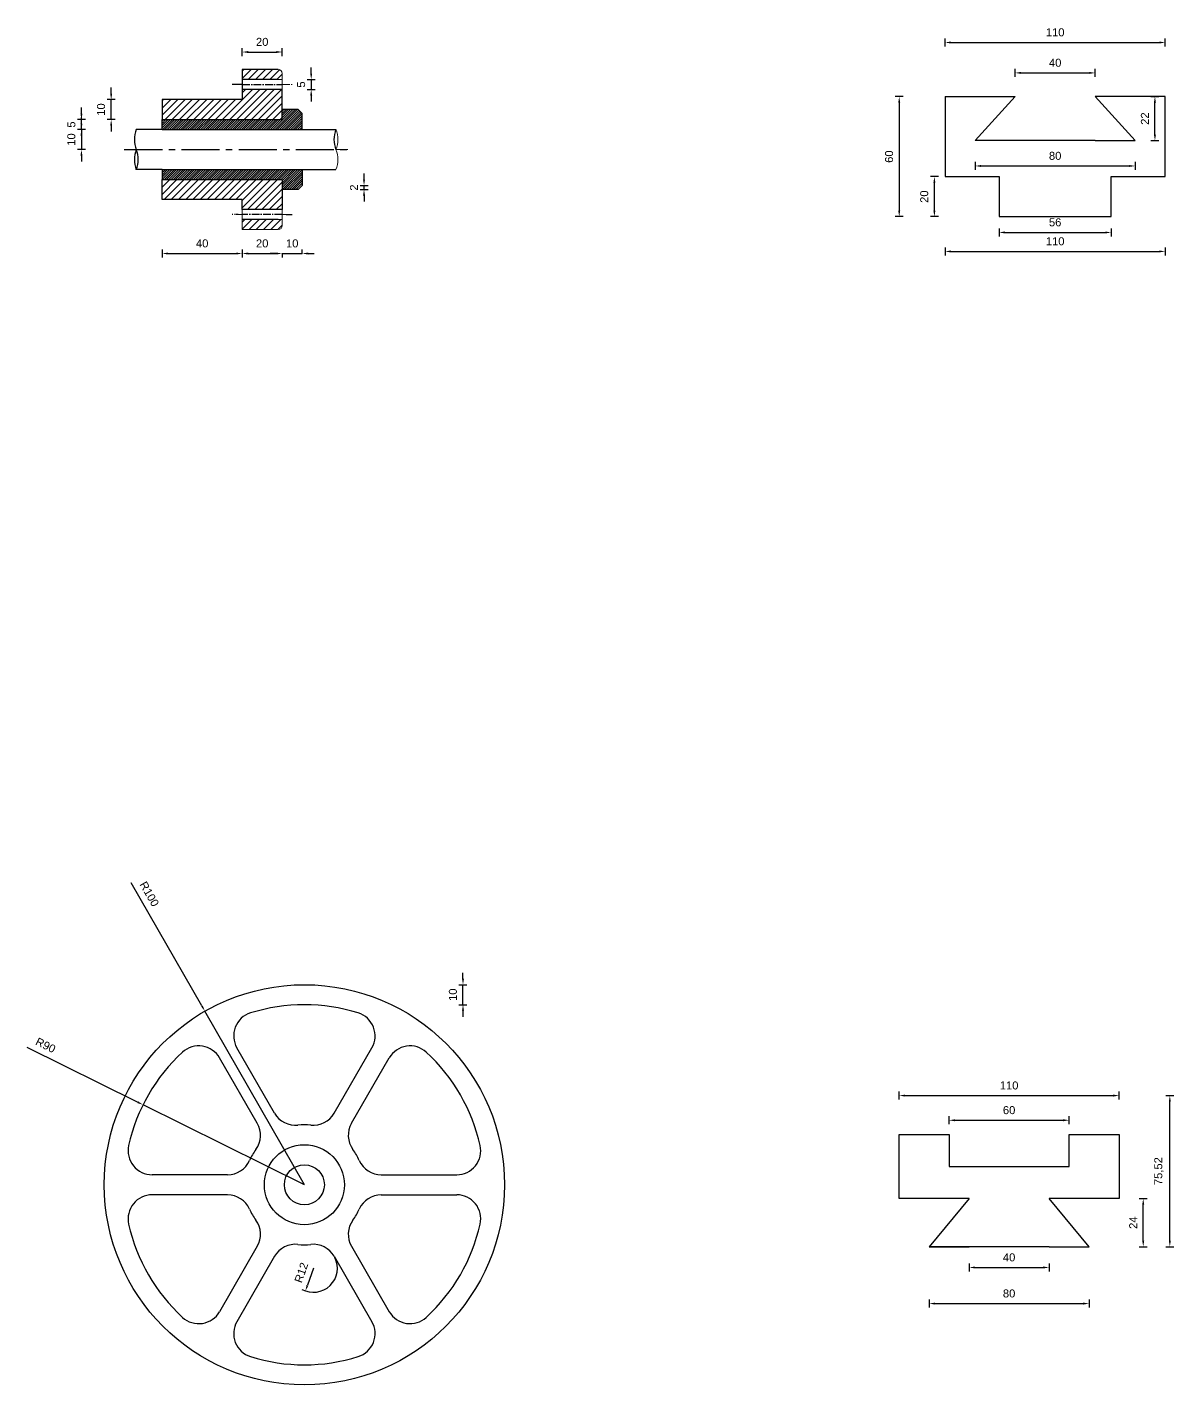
# Model space of a CAD drawing. Header units: millimetres. Extents: x 2100 to 32787, y 24082 to 35493.
# Drawn here: x 3349 to 3922, y 27000 to 27679 of the extents above; entities that cross this region are included whole.
import ezdxf

# ---------------------------------------------------------------- set-up
doc = ezdxf.new("R2010")
doc.units = ezdxf.units.MM
for name, pattern in [('CENTER2', [28.575, 19.05, -3.175, 3.175, -3.175]), ('DASHDOT2', [12.7, 6.35, -3.175, 0, -3.175]), ('HIDDEN2', [4.7625, 3.175, -1.5875])]:
    doc.linetypes.add(name, pattern=pattern)
doc.layers.get('Defpoints').update_dxf_attribs({"color": 231, "linetype": 'HIDDEN2'})
doc.layers.add('MERKEZ', color=51, linetype='DASHDOT2')
doc.layers.add('ÖLÇÜ', color=181, linetype='Continuous')
doc.styles.get("Standard").update_dxf_attribs({"font": 'arial.ttf'})
doc.dimstyles.new('ISO-25', dxfattribs={"dimtxt": 4, "dimasz": 3, "dimexe": 2, "dimexo": 0.625, "dimgap": 3, "dimtad": 1, "dimtxsty": 'Standard', "dimcen": 2.5, "dimadec": 0, "dimazin": 0, "dimtfac": 1, "dimtix": 1, "dimtmove": 0, "dimatfit": 0, "dimfxl": 2, "dimfxlon": 1, "dimarcsym": 0})
pattern_1 = [(45, (-29005.6938, -7833.34205), (-0.561266008, 0.561266008), [])]
pattern_2 = [(45, (-29005.6938, -7833.342), (-1.79605122, 1.79605122), [])]

# ---------------------------------------------------------------- blocks, each defined once
blk = doc.blocks.new('*D1596')
at = {"layer": 'Defpoints', "color": 0, "lineweight": 70, "transparency": 16777216}
for p in [(3882.5, 27655.86), (3842.5, 27644.01), (3882.5, 27644.01)]:
    blk.add_point(p, dxfattribs=at)
at = {"layer": 'ÖLÇÜ', "color": 0, "lineweight": -2, "transparency": 16777216}
for p, q in [((3842.5, 27653.86), (3842.5, 27657.86)), ((3845.5, 27655.86), (3879.5, 27655.86)), ((3882.5, 27653.86), (3882.5, 27657.86))]:
    blk.add_line(p, q, dxfattribs=at)
at = {"layer": 'ÖLÇÜ', "color": 0, "lineweight": 70, "transparency": 16777216}
for points in [[(3845.5, 27656.36), (3845.5, 27655.36), (3842.5, 27655.86)], [(3879.5, 27656.36), (3879.5, 27655.36), (3882.5, 27655.86)]]:
    blk.add_solid(points, dxfattribs=at)
at = {"layer": 'ÖLÇÜ', "color": 0, "transparency": 16777216, "insert": (3862.5, 27660.91), "char_height": 4, "attachment_point": 5}
blk.add_mtext('40', dxfattribs=at)
blk = doc.blocks.new('*D1597')
at = {"layer": 'Defpoints', "color": 0, "lineweight": 70, "transparency": 16777216}
for p in [(3917.5, 27671.05), (3807.5, 27644.01), (3917.5, 27644.01)]:
    blk.add_point(p, dxfattribs=at)
at = {"layer": 'ÖLÇÜ', "color": 0, "lineweight": -2, "transparency": 16777216}
for p, q in [((3807.5, 27669.05), (3807.5, 27673.05)), ((3810.5, 27671.05), (3914.5, 27671.05)), ((3917.5, 27669.05), (3917.5, 27673.05))]:
    blk.add_line(p, q, dxfattribs=at)
at = {"layer": 'ÖLÇÜ', "color": 0, "lineweight": 70, "transparency": 16777216}
for points in [[(3810.5, 27671.55), (3810.5, 27670.55), (3807.5, 27671.05)], [(3914.5, 27671.55), (3914.5, 27670.55), (3917.5, 27671.05)]]:
    blk.add_solid(points, dxfattribs=at)
at = {"layer": 'ÖLÇÜ', "color": 0, "transparency": 16777216, "insert": (3862.5, 27676.1), "char_height": 4, "attachment_point": 5}
blk.add_mtext('110', dxfattribs=at)
blk = doc.blocks.new('*D1598')
at = {"layer": 'Defpoints', "color": 0, "lineweight": 70, "transparency": 16777216}
for p in [(3807.5, 27644.01), (3784.56, 27584.01), (3807.5, 27584.01)]:
    blk.add_point(p, dxfattribs=at)
at = {"layer": 'ÖLÇÜ', "color": 0, "lineweight": -2, "transparency": 16777216}
for p, q in [((3786.56, 27644.01), (3782.56, 27644.01)), ((3784.56, 27641.01), (3784.56, 27587.01)), ((3786.56, 27584.01), (3782.56, 27584.01))]:
    blk.add_line(p, q, dxfattribs=at)
at = {"layer": 'ÖLÇÜ', "color": 0, "lineweight": 70, "transparency": 16777216}
for points in [[(3784.06, 27641.01), (3785.06, 27641.01), (3784.56, 27644.01)], [(3784.06, 27587.01), (3785.06, 27587.01), (3784.56, 27584.01)]]:
    blk.add_solid(points, dxfattribs=at)
at = {"layer": 'ÖLÇÜ', "color": 0, "transparency": 16777216, "insert": (3779.51, 27614.01), "char_height": 4, "attachment_point": 5, "rotation": 90}
blk.add_mtext('60', dxfattribs=at)
blk = doc.blocks.new('*D1599')
at = {"layer": 'Defpoints', "color": 0, "lineweight": 70, "transparency": 16777216}
for p in [(3807.5, 27604.01), (3917.5, 27604.01), (3917.5, 27566.62)]:
    blk.add_point(p, dxfattribs=at)
at = {"layer": 'ÖLÇÜ', "color": 0, "lineweight": -2, "transparency": 16777216}
for p, q in [((3807.5, 27568.62), (3807.5, 27564.62)), ((3810.5, 27566.62), (3914.5, 27566.62)), ((3917.5, 27568.62), (3917.5, 27564.62))]:
    blk.add_line(p, q, dxfattribs=at)
at = {"layer": 'ÖLÇÜ', "color": 0, "lineweight": 70, "transparency": 16777216}
for points in [[(3810.5, 27567.12), (3810.5, 27566.12), (3807.5, 27566.62)], [(3914.5, 27567.12), (3914.5, 27566.12), (3917.5, 27566.62)]]:
    blk.add_solid(points, dxfattribs=at)
at = {"layer": 'ÖLÇÜ', "color": 0, "transparency": 16777216, "insert": (3862.5, 27571.66), "char_height": 4, "attachment_point": 5}
blk.add_mtext('110', dxfattribs=at)
blk = doc.blocks.new('*D1600')
at = {"layer": 'Defpoints', "color": 0, "lineweight": 70, "transparency": 16777216}
for p in [(3834.5, 27584.01), (3890.5, 27584.01), (3890.5, 27576.11)]:
    blk.add_point(p, dxfattribs=at)
at = {"layer": 'ÖLÇÜ', "color": 0, "lineweight": -2, "transparency": 16777216}
for p, q in [((3834.5, 27578.11), (3834.5, 27574.11)), ((3837.5, 27576.11), (3887.5, 27576.11)), ((3890.5, 27578.11), (3890.5, 27574.11))]:
    blk.add_line(p, q, dxfattribs=at)
at = {"layer": 'ÖLÇÜ', "color": 0, "lineweight": 70, "transparency": 16777216}
for points in [[(3837.5, 27576.61), (3837.5, 27575.61), (3834.5, 27576.11)], [(3887.5, 27576.61), (3887.5, 27575.61), (3890.5, 27576.11)]]:
    blk.add_solid(points, dxfattribs=at)
at = {"layer": 'ÖLÇÜ', "color": 0, "transparency": 16777216, "insert": (3862.5, 27581.16), "char_height": 4, "attachment_point": 5}
blk.add_mtext('56', dxfattribs=at)
blk = doc.blocks.new('*D1601')
at = {"layer": 'Defpoints', "color": 0, "lineweight": 70, "transparency": 16777216}
for p in [(3802.14, 27604.01), (3834.5, 27604.01), (3834.5, 27584.01)]:
    blk.add_point(p, dxfattribs=at)
at = {"layer": 'ÖLÇÜ', "color": 0, "lineweight": -2, "transparency": 16777216}
for p, q in [((3804.14, 27604.01), (3800.14, 27604.01)), ((3802.14, 27587.01), (3802.14, 27601.01)), ((3804.14, 27584.01), (3800.14, 27584.01))]:
    blk.add_line(p, q, dxfattribs=at)
at = {"layer": 'ÖLÇÜ', "color": 0, "lineweight": 70, "transparency": 16777216}
for points in [[(3801.64, 27601.01), (3802.64, 27601.01), (3802.14, 27604.01)], [(3801.64, 27587.01), (3802.64, 27587.01), (3802.14, 27584.01)]]:
    blk.add_solid(points, dxfattribs=at)
at = {"layer": 'ÖLÇÜ', "color": 0, "transparency": 16777216, "insert": (3797.09, 27594.01), "char_height": 4, "attachment_point": 5, "rotation": 90}
blk.add_mtext('20', dxfattribs=at)
blk = doc.blocks.new('*D1602')
at = {"layer": 'Defpoints', "color": 0, "lineweight": 70, "transparency": 16777216}
for p in [(3822.5, 27622.01), (3902.5, 27622.01), (3902.5, 27609.34)]:
    blk.add_point(p, dxfattribs=at)
at = {"layer": 'ÖLÇÜ', "color": 0, "lineweight": -2, "transparency": 16777216}
for p, q in [((3822.5, 27611.34), (3822.5, 27607.34)), ((3825.5, 27609.34), (3899.5, 27609.34)), ((3902.5, 27611.34), (3902.5, 27607.34))]:
    blk.add_line(p, q, dxfattribs=at)
at = {"layer": 'ÖLÇÜ', "color": 0, "lineweight": 70, "transparency": 16777216}
for points in [[(3825.5, 27609.84), (3825.5, 27608.84), (3822.5, 27609.34)], [(3899.5, 27609.84), (3899.5, 27608.84), (3902.5, 27609.34)]]:
    blk.add_solid(points, dxfattribs=at)
at = {"layer": 'ÖLÇÜ', "color": 0, "transparency": 16777216, "insert": (3862.5, 27614.38), "char_height": 4, "attachment_point": 5}
blk.add_mtext('80', dxfattribs=at)
blk = doc.blocks.new('*D1603')
at = {"layer": 'Defpoints', "color": 0, "lineweight": 70, "transparency": 16777216}
for p in [(3902.5, 27644.01), (3912.36, 27644.01), (3902.5, 27622.01)]:
    blk.add_point(p, dxfattribs=at)
at = {"layer": 'ÖLÇÜ', "color": 0, "lineweight": -2, "transparency": 16777216}
for p, q in [((3910.36, 27644.01), (3914.36, 27644.01)), ((3912.36, 27625.01), (3912.36, 27641.01)), ((3910.36, 27622.01), (3914.36, 27622.01))]:
    blk.add_line(p, q, dxfattribs=at)
at = {"layer": 'ÖLÇÜ', "color": 0, "lineweight": 70, "transparency": 16777216}
for points in [[(3911.86, 27641.01), (3912.86, 27641.01), (3912.36, 27644.01)], [(3911.86, 27625.01), (3912.86, 27625.01), (3912.36, 27622.01)]]:
    blk.add_solid(points, dxfattribs=at)
at = {"layer": 'ÖLÇÜ', "color": 0, "transparency": 16777216, "insert": (3907.35, 27633.01), "char_height": 4, "attachment_point": 5, "rotation": 90}
blk.add_mtext('22', dxfattribs=at)
blk = doc.blocks.new('*D1611')
at = {"layer": 'Defpoints', "color": 0, "lineweight": 70, "ltscale": 3, "transparency": 16777216}
for p in [(3819.48, 27093.18), (3859.48, 27093.18), (3859.48, 27058.78)]:
    blk.add_point(p, dxfattribs=at)
at = {"layer": 'ÖLÇÜ', "color": 0, "lineweight": -2, "ltscale": 3, "transparency": 16777216}
for p, q in [((3819.48, 27060.78), (3819.48, 27056.78)), ((3822.48, 27058.78), (3856.48, 27058.78)), ((3859.48, 27060.78), (3859.48, 27056.78))]:
    blk.add_line(p, q, dxfattribs=at)
at = {"layer": 'ÖLÇÜ', "color": 0, "lineweight": 70, "ltscale": 3, "transparency": 16777216}
for points in [[(3822.48, 27059.28), (3822.48, 27058.28), (3819.48, 27058.78)], [(3856.48, 27059.28), (3856.48, 27058.28), (3859.48, 27058.78)]]:
    blk.add_solid(points, dxfattribs=at)
at = {"layer": 'ÖLÇÜ', "color": 0, "ltscale": 3, "transparency": 16777216, "insert": (3839.48, 27063.82), "char_height": 4, "attachment_point": 5}
blk.add_mtext('40', dxfattribs=at)
blk = doc.blocks.new('*D1612')
at = {"layer": 'Defpoints', "color": 0, "lineweight": 70, "ltscale": 3, "transparency": 16777216}
for p in [(3799.48, 27069.18), (3879.48, 27069.18), (3879.48, 27040.74)]:
    blk.add_point(p, dxfattribs=at)
at = {"layer": 'ÖLÇÜ', "color": 0, "lineweight": -2, "ltscale": 3, "transparency": 16777216}
for p, q in [((3799.48, 27042.74), (3799.48, 27038.74)), ((3879.48, 27042.74), (3879.48, 27038.74)), ((3802.48, 27040.74), (3876.48, 27040.74))]:
    blk.add_line(p, q, dxfattribs=at)
at = {"layer": 'ÖLÇÜ', "color": 0, "lineweight": 70, "ltscale": 3, "transparency": 16777216}
for points in [[(3802.48, 27041.24), (3802.48, 27040.24), (3799.48, 27040.74)], [(3876.48, 27041.24), (3876.48, 27040.24), (3879.48, 27040.74)]]:
    blk.add_solid(points, dxfattribs=at)
at = {"layer": 'ÖLÇÜ', "color": 0, "ltscale": 3, "transparency": 16777216, "insert": (3839.48, 27045.78), "char_height": 4, "attachment_point": 5}
blk.add_mtext('80', dxfattribs=at)
blk = doc.blocks.new('*D1613')
at = {"layer": 'Defpoints', "color": 0, "lineweight": 70, "ltscale": 3, "transparency": 16777216}
for p in [(3869.48, 27132.36), (3809.48, 27125.18), (3869.48, 27125.18)]:
    blk.add_point(p, dxfattribs=at)
at = {"layer": 'ÖLÇÜ', "color": 0, "lineweight": -2, "ltscale": 3, "transparency": 16777216}
for p, q in [((3809.48, 27130.36), (3809.48, 27134.36)), ((3812.48, 27132.36), (3866.48, 27132.36)), ((3869.48, 27130.36), (3869.48, 27134.36))]:
    blk.add_line(p, q, dxfattribs=at)
at = {"layer": 'ÖLÇÜ', "color": 0, "lineweight": 70, "ltscale": 3, "transparency": 16777216}
for points in [[(3812.48, 27132.86), (3812.48, 27131.86), (3809.48, 27132.36)], [(3866.48, 27132.86), (3866.48, 27131.86), (3869.48, 27132.36)]]:
    blk.add_solid(points, dxfattribs=at)
at = {"layer": 'ÖLÇÜ', "color": 0, "ltscale": 3, "transparency": 16777216, "insert": (3839.48, 27137.4), "char_height": 4, "attachment_point": 5}
blk.add_mtext('60', dxfattribs=at)
blk = doc.blocks.new('*D1614')
at = {"layer": 'Defpoints', "color": 0, "lineweight": 70, "ltscale": 3, "transparency": 16777216}
for p in [(3894.48, 27144.7), (3784.48, 27125.18), (3894.48, 27125.18)]:
    blk.add_point(p, dxfattribs=at)
at = {"layer": 'ÖLÇÜ', "color": 0, "lineweight": -2, "ltscale": 3, "transparency": 16777216}
for p, q in [((3784.48, 27142.7), (3784.48, 27146.7)), ((3787.48, 27144.7), (3891.48, 27144.7)), ((3894.48, 27142.7), (3894.48, 27146.7))]:
    blk.add_line(p, q, dxfattribs=at)
at = {"layer": 'ÖLÇÜ', "color": 0, "lineweight": 70, "ltscale": 3, "transparency": 16777216}
for points in [[(3787.48, 27145.2), (3787.48, 27144.2), (3784.48, 27144.7)], [(3891.48, 27145.2), (3891.48, 27144.2), (3894.48, 27144.7)]]:
    blk.add_solid(points, dxfattribs=at)
at = {"layer": 'ÖLÇÜ', "color": 0, "ltscale": 3, "transparency": 16777216, "insert": (3839.48, 27149.74), "char_height": 4, "attachment_point": 5}
blk.add_mtext('110', dxfattribs=at)
blk = doc.blocks.new('*D1615')
at = {"layer": 'Defpoints', "color": 0, "lineweight": 70, "ltscale": 3, "transparency": 16777216}
for p in [(3876.98, 27093.18), (3906.51, 27093.18), (3879.48, 27069.18)]:
    blk.add_point(p, dxfattribs=at)
at = {"layer": 'ÖLÇÜ', "color": 0, "lineweight": -2, "ltscale": 3, "transparency": 16777216}
for p, q in [((3904.51, 27093.18), (3908.51, 27093.18)), ((3906.51, 27072.18), (3906.51, 27090.18)), ((3904.51, 27069.18), (3908.51, 27069.18))]:
    blk.add_line(p, q, dxfattribs=at)
at = {"layer": 'ÖLÇÜ', "color": 0, "lineweight": 70, "ltscale": 3, "transparency": 16777216}
for points in [[(3906.01, 27090.18), (3907.01, 27090.18), (3906.51, 27093.18)], [(3906.01, 27072.18), (3907.01, 27072.18), (3906.51, 27069.18)]]:
    blk.add_solid(points, dxfattribs=at)
at = {"layer": 'ÖLÇÜ', "color": 0, "ltscale": 3, "transparency": 16777216, "insert": (3901.5, 27081.18), "char_height": 4, "attachment_point": 5, "rotation": 90}
blk.add_mtext('24', dxfattribs=at)
blk = doc.blocks.new('*D1616')
at = {"layer": 'Defpoints', "color": 0, "lineweight": 70, "ltscale": 3, "transparency": 16777216}
for p in [(3879.48, 27144.7), (3919.81, 27144.7), (3879.48, 27069.18)]:
    blk.add_point(p, dxfattribs=at)
at = {"layer": 'ÖLÇÜ', "color": 0, "lineweight": -2, "ltscale": 3, "transparency": 16777216}
for p, q in [((3917.81, 27144.7), (3921.81, 27144.7)), ((3919.81, 27072.18), (3919.81, 27141.7)), ((3917.81, 27069.18), (3921.81, 27069.18))]:
    blk.add_line(p, q, dxfattribs=at)
at = {"layer": 'ÖLÇÜ', "color": 0, "lineweight": 70, "ltscale": 3, "transparency": 16777216}
for points in [[(3919.31, 27141.7), (3920.31, 27141.7), (3919.81, 27144.7)], [(3919.31, 27072.18), (3920.31, 27072.18), (3919.81, 27069.18)]]:
    blk.add_solid(points, dxfattribs=at)
at = {"layer": 'ÖLÇÜ', "color": 0, "ltscale": 3, "transparency": 16777216, "insert": (3914.41, 27106.94), "char_height": 4, "attachment_point": 5, "rotation": 90}
blk.add_mtext('75,52', dxfattribs=at)
blk = doc.blocks.new('*D1870')
at = {"layer": 'Defpoints', "color": 0, "lineweight": 70, "transparency": 16777216}
for p in [(3476.2, 27666.3), (3456.2, 27655.04), (3476.2, 27655.04)]:
    blk.add_point(p, dxfattribs=at)
at = {"layer": 'ÖLÇÜ', "color": 0, "lineweight": -2, "transparency": 16777216}
for p, q in [((3456.2, 27664.3), (3456.2, 27668.3)), ((3476.2, 27664.3), (3476.2, 27668.3)), ((3459.2, 27666.3), (3473.2, 27666.3))]:
    blk.add_line(p, q, dxfattribs=at)
at = {"layer": 'ÖLÇÜ', "color": 0, "lineweight": 70, "transparency": 16777216}
for points in [[(3459.2, 27666.8), (3459.2, 27665.8), (3456.2, 27666.3)], [(3473.2, 27666.8), (3473.2, 27665.8), (3476.2, 27666.3)]]:
    blk.add_solid(points, dxfattribs=at)
at = {"layer": 'ÖLÇÜ', "color": 0, "transparency": 16777216, "insert": (3466.2, 27671.34), "char_height": 4, "attachment_point": 5}
blk.add_mtext('20', dxfattribs=at)
blk = doc.blocks.new('*D1871')
at = {"layer": 'Defpoints', "color": 0, "lineweight": 70, "transparency": 16777216}
for p in [(3476.2, 27652.54), (3476.2, 27647.54), (3490.69, 27647.54)]:
    blk.add_point(p, dxfattribs=at)
at = {"layer": 'ÖLÇÜ', "color": 0, "lineweight": -2, "transparency": 16777216}
for p, q in [((3490.69, 27655.54), (3490.69, 27658.54)), ((3488.69, 27652.54), (3492.69, 27652.54)), ((3488.69, 27647.54), (3492.69, 27647.54)), ((3490.69, 27652.54), (3490.69, 27647.54)), ((3490.69, 27644.54), (3490.69, 27641.54))]:
    blk.add_line(p, q, dxfattribs=at)
at = {"layer": 'ÖLÇÜ', "color": 0, "lineweight": 70, "transparency": 16777216}
for points in [[(3490.19, 27655.54), (3491.19, 27655.54), (3490.69, 27652.54)], [(3490.19, 27644.54), (3491.19, 27644.54), (3490.69, 27647.54)]]:
    blk.add_solid(points, dxfattribs=at)
at = {"layer": 'ÖLÇÜ', "color": 0, "transparency": 16777216, "insert": (3485.66, 27650.04), "char_height": 4, "attachment_point": 5, "rotation": 90}
blk.add_mtext('5', dxfattribs=at)
blk = doc.blocks.new('*D1872')
at = {"layer": 'Defpoints', "color": 0, "lineweight": 70, "transparency": 16777216}
for p in [(3486.2, 27599.54), (3517.09, 27599.54), (3484.2, 27597.54)]:
    blk.add_point(p, dxfattribs=at)
at = {"layer": 'ÖLÇÜ', "color": 0, "lineweight": -2, "transparency": 16777216}
for p, q in [((3517.09, 27602.54), (3517.09, 27605.54)), ((3515.09, 27599.54), (3519.09, 27599.54)), ((3517.09, 27597.54), (3517.09, 27599.54)), ((3515.09, 27597.54), (3519.09, 27597.54)), ((3517.09, 27594.54), (3517.09, 27591.54))]:
    blk.add_line(p, q, dxfattribs=at)
at = {"layer": 'ÖLÇÜ', "color": 0, "lineweight": 70, "transparency": 16777216}
for points in [[(3516.59, 27602.54), (3517.59, 27602.54), (3517.09, 27599.54)], [(3516.59, 27594.54), (3517.59, 27594.54), (3517.09, 27597.54)]]:
    blk.add_solid(points, dxfattribs=at)
at = {"layer": 'ÖLÇÜ', "color": 0, "transparency": 16777216, "insert": (3512.08, 27598.54), "char_height": 4, "attachment_point": 5, "rotation": 90}
blk.add_mtext('2', dxfattribs=at)
blk = doc.blocks.new('*D1873')
at = {"layer": 'Defpoints', "color": 0, "lineweight": 70, "transparency": 16777216}
for p in [(3403.3, 27627.54), (3375.87, 27617.54), (3403.3, 27617.54)]:
    blk.add_point(p, dxfattribs=at)
at = {"layer": 'ÖLÇÜ', "color": 0, "lineweight": -2, "transparency": 16777216}
for p, q in [((3375.87, 27630.54), (3375.87, 27633.54)), ((3377.87, 27627.54), (3373.87, 27627.54)), ((3375.87, 27627.54), (3375.87, 27617.54)), ((3377.87, 27617.54), (3373.87, 27617.54)), ((3375.87, 27614.54), (3375.87, 27611.54))]:
    blk.add_line(p, q, dxfattribs=at)
at = {"layer": 'ÖLÇÜ', "color": 0, "lineweight": 70, "transparency": 16777216}
for points in [[(3375.37, 27630.54), (3376.37, 27630.54), (3375.87, 27627.54)], [(3375.37, 27614.54), (3376.37, 27614.54), (3375.87, 27617.54)]]:
    blk.add_solid(points, dxfattribs=at)
at = {"layer": 'ÖLÇÜ', "color": 0, "transparency": 16777216, "insert": (3370.82, 27622.54), "char_height": 4, "attachment_point": 5, "rotation": 90}
blk.add_mtext('10', dxfattribs=at)
blk = doc.blocks.new('*D1874')
at = {"layer": 'Defpoints', "color": 0, "lineweight": 70, "transparency": 16777216}
for p in [(3390.72, 27642.54), (3416.2, 27642.54), (3416.2, 27632.54)]:
    blk.add_point(p, dxfattribs=at)
at = {"layer": 'ÖLÇÜ', "color": 0, "lineweight": -2, "transparency": 16777216}
for p, q in [((3390.72, 27645.54), (3390.72, 27648.54)), ((3392.72, 27642.54), (3388.72, 27642.54)), ((3390.72, 27632.54), (3390.72, 27642.54)), ((3392.72, 27632.54), (3388.72, 27632.54)), ((3390.72, 27629.54), (3390.72, 27626.54))]:
    blk.add_line(p, q, dxfattribs=at)
at = {"layer": 'ÖLÇÜ', "color": 0, "lineweight": 70, "transparency": 16777216}
for points in [[(3390.22, 27645.54), (3391.22, 27645.54), (3390.72, 27642.54)], [(3390.22, 27629.54), (3391.22, 27629.54), (3390.72, 27632.54)]]:
    blk.add_solid(points, dxfattribs=at)
at = {"layer": 'ÖLÇÜ', "color": 0, "transparency": 16777216, "insert": (3385.68, 27637.54), "char_height": 4, "attachment_point": 5, "rotation": 90}
blk.add_mtext('10', dxfattribs=at)
blk = doc.blocks.new('*D1875')
at = {"layer": 'Defpoints', "color": 0, "lineweight": 70, "transparency": 16777216}
for p in [(3375.87, 27632.54), (3416.2, 27632.54), (3416.2, 27627.54)]:
    blk.add_point(p, dxfattribs=at)
at = {"layer": 'ÖLÇÜ', "color": 0, "lineweight": -2, "transparency": 16777216}
for p, q in [((3375.87, 27635.54), (3375.87, 27638.54)), ((3377.87, 27632.54), (3373.87, 27632.54)), ((3377.87, 27627.54), (3373.87, 27627.54)), ((3375.87, 27627.54), (3375.87, 27632.54)), ((3375.87, 27624.54), (3375.87, 27621.54))]:
    blk.add_line(p, q, dxfattribs=at)
at = {"layer": 'ÖLÇÜ', "color": 0, "lineweight": 70, "transparency": 16777216}
for points in [[(3375.37, 27635.54), (3376.37, 27635.54), (3375.87, 27632.54)], [(3375.37, 27624.54), (3376.37, 27624.54), (3375.87, 27627.54)]]:
    blk.add_solid(points, dxfattribs=at)
at = {"layer": 'ÖLÇÜ', "color": 0, "transparency": 16777216, "insert": (3370.83, 27630.04), "char_height": 4, "attachment_point": 5, "rotation": 90}
blk.add_mtext('5', dxfattribs=at)
blk = doc.blocks.new('*D1876')
at = {"layer": 'Defpoints', "color": 0, "lineweight": 70, "transparency": 16777216}
for p in [(3416.2, 27592.54), (3456.2, 27592.54), (3456.2, 27565.58)]:
    blk.add_point(p, dxfattribs=at)
at = {"layer": 'ÖLÇÜ', "color": 0, "lineweight": -2, "transparency": 16777216}
for p, q in [((3416.2, 27567.58), (3416.2, 27563.58)), ((3419.2, 27565.58), (3453.2, 27565.58)), ((3456.2, 27567.58), (3456.2, 27563.58))]:
    blk.add_line(p, q, dxfattribs=at)
at = {"layer": 'ÖLÇÜ', "color": 0, "lineweight": 70, "transparency": 16777216}
for points in [[(3419.2, 27566.08), (3419.2, 27565.08), (3416.2, 27565.58)], [(3453.2, 27566.08), (3453.2, 27565.08), (3456.2, 27565.58)]]:
    blk.add_solid(points, dxfattribs=at)
at = {"layer": 'ÖLÇÜ', "color": 0, "transparency": 16777216, "insert": (3436.2, 27570.62), "char_height": 4, "attachment_point": 5}
blk.add_mtext('40', dxfattribs=at)
blk = doc.blocks.new('*D1877')
at = {"layer": 'Defpoints', "color": 0, "lineweight": 70, "transparency": 16777216}
for p in [(3456.2, 27592.54), (3476.2, 27565.86), (3476.2, 27565.58)]:
    blk.add_point(p, dxfattribs=at)
at = {"layer": 'ÖLÇÜ', "color": 0, "lineweight": -2, "transparency": 16777216}
for p, q in [((3456.2, 27567.58), (3456.2, 27563.58)), ((3459.2, 27565.58), (3473.2, 27565.58)), ((3476.2, 27565.58), (3476.2, 27563.58))]:
    blk.add_line(p, q, dxfattribs=at)
at = {"layer": 'ÖLÇÜ', "color": 0, "lineweight": 70, "transparency": 16777216}
for points in [[(3459.2, 27566.08), (3459.2, 27565.08), (3456.2, 27565.58)], [(3473.2, 27566.08), (3473.2, 27565.08), (3476.2, 27565.58)]]:
    blk.add_solid(points, dxfattribs=at)
at = {"layer": 'ÖLÇÜ', "color": 0, "transparency": 16777216, "insert": (3466.2, 27570.62), "char_height": 4, "attachment_point": 5}
blk.add_mtext('20', dxfattribs=at)
blk = doc.blocks.new('*D1753')
at = {"layer": 'Defpoints', "color": 0, "lineweight": 70, "transparency": 16777216}
for p in [(3476.2, 27565.86), (3486.2, 27565.58), (3486.2, 27565.58)]:
    blk.add_point(p, dxfattribs=at)
at = {"layer": 'ÖLÇÜ', "color": 0, "lineweight": -2, "transparency": 16777216}
for p, q in [((3473.2, 27565.58), (3470.2, 27565.58)), ((3476.2, 27565.58), (3476.2, 27563.58)), ((3476.2, 27565.58), (3486.2, 27565.58)), ((3486.2, 27565.58), (3486.2, 27567.58)), ((3489.2, 27565.58), (3492.2, 27565.58))]:
    blk.add_line(p, q, dxfattribs=at)
at = {"layer": 'ÖLÇÜ', "color": 0, "lineweight": 70, "transparency": 16777216}
for points in [[(3473.2, 27566.08), (3473.2, 27565.08), (3476.2, 27565.58)], [(3489.2, 27566.08), (3489.2, 27565.08), (3486.2, 27565.58)]]:
    blk.add_solid(points, dxfattribs=at)
at = {"layer": 'ÖLÇÜ', "color": 0, "transparency": 16777216, "insert": (3481.2, 27570.62), "char_height": 4, "attachment_point": 5}
blk.add_mtext('10', dxfattribs=at)
blk = doc.blocks.new('*U2379')
at = {"ltscale": 3}
for p, q in [((19.37, 5), (-18.35, 5)), ((19.37, -5), (-18.35, -5))]:
    blk.add_line(p, q, dxfattribs=at)
for centre, start, end in [((-18.35, 17), 167.41142, 270), ((19.37, 17), 270, 336.12379), ((-18.35, -17), 90, 192.58858), ((19.37, -17), 23.87621, 90)]:
    blk.add_arc(centre, 12, start, end, dxfattribs=at)
blk = doc.blocks.new('*U2380')
at = {"color": 0, "linetype": 'ByBlock', "lineweight": -2, "transparency": 16777216}
for p, rotation in [((8523.02, 11783.1), 299.9999999999999), ((8580.8, 11783.1), 240), ((8609.69, 11733.06), 180), ((8523.02, 11683.03), 60.00000000000003), ((8580.8, 11683.03), 120)]:
    blk.add_blockref('*U2379', p, dxfattribs=dict(at, rotation=rotation))
blk.add_blockref('*U2379', (8494.14, 11733.06), dxfattribs=at)
blk = doc.blocks.new('*D2381')
at = {"layer": 'Defpoints', "color": 0, "lineweight": 70, "ltscale": 3, "transparency": 16777216}
for p in [(3437.56, 27186.88), (3487.29, 27100.12)]:
    blk.add_point(p, dxfattribs=at)
at = {"layer": 'ÖLÇÜ', "color": 0, "lineweight": -2, "ltscale": 3, "transparency": 16777216}
for p, q in [((3436.07, 27189.48), (3400.78, 27251.04)), ((3487.29, 27100.12), (3437.56, 27186.88))]:
    blk.add_line(p, q, dxfattribs=at)
at = {"layer": 'ÖLÇÜ', "color": 0, "lineweight": 70, "ltscale": 3, "transparency": 16777216}
blk.add_solid([(3436.5, 27189.73), (3435.64, 27189.23), (3437.56, 27186.88)], dxfattribs=at)
at = {"layer": 'ÖLÇÜ', "color": 0, "ltscale": 3, "transparency": 16777216, "insert": (3409.8, 27245.46), "char_height": 4, "attachment_point": 5, "rotation": 299.82088}
blk.add_mtext('R100', dxfattribs=at)
blk = doc.blocks.new('*D2382')
at = {"layer": 'Defpoints', "color": 0, "lineweight": 70, "ltscale": 3, "transparency": 16777216}
for p in [(3406.65, 27140.08), (3487.29, 27100.12)]:
    blk.add_point(p, dxfattribs=at)
at = {"layer": 'ÖLÇÜ', "color": 0, "lineweight": -2, "ltscale": 3, "transparency": 16777216}
for p, q in [((3403.96, 27141.41), (3348.74, 27168.78)), ((3487.29, 27100.12), (3406.65, 27140.08))]:
    blk.add_line(p, q, dxfattribs=at)
at = {"layer": 'ÖLÇÜ', "color": 0, "lineweight": 70, "ltscale": 3, "transparency": 16777216}
blk.add_solid([(3404.18, 27141.86), (3403.74, 27140.97), (3406.65, 27140.08)], dxfattribs=at)
at = {"layer": 'ÖLÇÜ', "color": 0, "ltscale": 3, "transparency": 16777216, "insert": (3357.94, 27169.85), "char_height": 4, "attachment_point": 5, "rotation": 333.63907}
blk.add_mtext('R90', dxfattribs=at)
blk = doc.blocks.new('*D2383')
at = {"layer": 'Defpoints', "color": 0, "lineweight": 70, "ltscale": 3, "transparency": 16777216}
for p in [(3491.77, 27058.36), (3487.82, 27047.03)]:
    blk.add_point(p, dxfattribs=at)
at = {"layer": 'ÖLÇÜ', "color": 0, "lineweight": -2, "ltscale": 3, "transparency": 16777216}
blk.add_line((3491.77, 27058.36), (3488.81, 27049.86), dxfattribs=at)
blk.add_arc((3491.77, 27058.36), 12, 241.24174, 27.01584, dxfattribs=at)
at = {"layer": 'ÖLÇÜ', "color": 0, "lineweight": 70, "ltscale": 3, "transparency": 16777216}
blk.add_solid([(3488.34, 27050.03), (3489.28, 27049.7), (3487.82, 27047.03)], dxfattribs=at)
at = {"layer": 'ÖLÇÜ', "color": 0, "ltscale": 3, "transparency": 16777216, "insert": (3485.72, 27056.23), "char_height": 4, "attachment_point": 5, "rotation": 70.79104}
blk.add_mtext('R12', dxfattribs=at)
blk = doc.blocks.new('*D2384')
at = {"layer": 'Defpoints', "color": 0, "lineweight": 70, "ltscale": 3, "transparency": 16777216}
for p in [(3487.29, 27200.12), (3566.55, 27200.12), (3487.29, 27190.12)]:
    blk.add_point(p, dxfattribs=at)
at = {"layer": 'ÖLÇÜ', "color": 0, "lineweight": -2, "ltscale": 3, "transparency": 16777216}
for p, q in [((3566.55, 27203.12), (3566.55, 27206.12)), ((3564.55, 27200.12), (3568.55, 27200.12)), ((3566.55, 27190.12), (3566.55, 27200.12)), ((3564.55, 27190.12), (3568.55, 27190.12)), ((3566.55, 27187.12), (3566.55, 27184.12))]:
    blk.add_line(p, q, dxfattribs=at)
at = {"layer": 'ÖLÇÜ', "color": 0, "lineweight": 70, "ltscale": 3, "transparency": 16777216}
for points in [[(3566.05, 27203.12), (3567.05, 27203.12), (3566.55, 27200.12)], [(3566.05, 27187.12), (3567.05, 27187.12), (3566.55, 27190.12)]]:
    blk.add_solid(points, dxfattribs=at)
at = {"layer": 'ÖLÇÜ', "color": 0, "ltscale": 3, "transparency": 16777216, "insert": (3561.51, 27195.12), "char_height": 4, "attachment_point": 5, "rotation": 90}
blk.add_mtext('10', dxfattribs=at)

msp = doc.modelspace()

# ---------------------------------------------------------------- hatches: boundary and pattern name
at = {"ltscale": 0.2, "transparency": 33554687}
h = msp.add_hatch(dxfattribs=at)
h.set_pattern_fill('ANSI31', color=0, scale=0.8, style=0)
h.set_pattern_definition(pattern_2)
h.paths.add_polyline_path([(3476.203, 27657.537), (3456.203, 27657.537), (3456.203, 27652.537), (3474.203, 27652.537), (3476.203, 27652.537)])
h = msp.add_hatch(dxfattribs=at)
h.set_pattern_fill('ANSI31', color=0, scale=0.8, style=0)
h.set_pattern_definition(pattern_2)
h.paths.add_polyline_path([(3476.203, 27647.537), (3456.203, 27647.537), (3456.203, 27642.537), (3416.203, 27642.537), (3416.203, 27632.537), (3476.203, 27632.537)])
h = msp.add_hatch(dxfattribs=at)
h.set_pattern_fill('ANSI31', color=0, scale=0.25, style=0)
h.set_pattern_definition(pattern_1)
h.paths.add_polyline_path([(3486.203, 27635.537), (3484.203, 27637.537), (3476.203, 27637.537), (3476.203, 27632.537), (3416.203, 27632.537), (3416.203, 27627.537), (3486.203, 27627.537)])
h = msp.add_hatch(dxfattribs=at)
h.set_pattern_fill('ANSI31', color=0, scale=0.25, style=0)
h.set_pattern_definition(pattern_1)
h.paths.add_polyline_path([(3476.203, 27602.537), (3476.203, 27597.537), (3484.203, 27597.537), (3486.203, 27599.537), (3486.203, 27607.537), (3416.203, 27607.537), (3416.203, 27602.537)])
h = msp.add_hatch(dxfattribs=at)
h.set_pattern_fill('ANSI31', color=0, scale=0.8, style=0)
h.set_pattern_definition(pattern_2)
h.paths.add_polyline_path([(3416.203, 27602.537), (3416.203, 27592.537), (3456.203, 27592.537), (3456.203, 27587.537), (3476.203, 27587.537), (3476.203, 27602.537)])
h = msp.add_hatch(dxfattribs=at)
h.set_pattern_fill('ANSI31', color=0, scale=0.8, style=0)
h.set_pattern_definition(pattern_2)
h.paths.add_polyline_path([(3476.203, 27577.537), (3456.203, 27577.537), (3456.203, 27582.537), (3474.203, 27582.537), (3476.203, 27582.537)])

# ---------------------------------------------------------------- linework, layer by layer
at = {"ltscale": 0.2}
for p, q in [((3474.203, 27657.537), (3456.203, 27657.537)), ((3456.203, 27657.537), (3456.203, 27652.537)), ((3456.203, 27650.037), (3454.203, 27650.037)), ((3474.203, 27652.537), (3456.203, 27652.537)), ((3456.203, 27652.537), (3456.203, 27647.537)), ((3476.203, 27647.537), (3456.203, 27647.537)), ((3456.203, 27647.537), (3456.203, 27642.537)), ((3476.203, 27632.537), (3476.203, 27647.537)), ((3456.203, 27642.537), (3416.203, 27642.537)), ((3416.203, 27642.537), (3416.203, 27632.537)), ((3484.203, 27637.537), (3476.203, 27637.537)), ((3486.203, 27635.537), (3484.203, 27637.537)), ((3486.203, 27627.537), (3486.203, 27635.537)), ((3416.203, 27627.537), (3403.296, 27627.537)), ((3416.203, 27627.537), (3416.203, 27632.537)), ((3416.203, 27632.537), (3476.203, 27632.537)), ((3416.203, 27627.537), (3486.203, 27627.537)), ((3486.203, 27627.537), (3503.055, 27627.537)), ((3416.203, 27607.537), (3403.296, 27607.537)), ((3416.203, 27607.537), (3486.203, 27607.537)), ((3416.203, 27607.537), (3486.203, 27607.537)), ((3416.203, 27607.537), (3416.203, 27602.537)), ((3486.203, 27607.537), (3486.203, 27599.537)), ((3486.203, 27607.537), (3503.055, 27607.537)), ((3416.203, 27602.537), (3476.203, 27602.537)), ((3416.203, 27592.537), (3416.203, 27602.537)), ((3476.203, 27602.537), (3476.203, 27587.537)), ((3486.203, 27599.537), (3484.203, 27597.537)), ((3456.203, 27592.537), (3416.203, 27592.537)), ((3456.203, 27587.537), (3456.203, 27592.537)), ((3484.203, 27597.537), (3476.203, 27597.537)), ((3476.203, 27587.537), (3456.203, 27587.537)), ((3474.203, 27582.537), (3456.203, 27582.537))]:
    msp.add_line(p, q, dxfattribs=at)
at = {"lineweight": 5, "ltscale": 0.2}
for p, q in [((3476.203, 27652.537), (3476.203, 27655.537)), ((3476.203, 27652.537), (3474.203, 27652.537)), ((3476.203, 27650.537), (3476.203, 27652.537)), ((3476.203, 27647.537), (3476.203, 27650.537)), ((3503.055, 27617.537), (3509.055, 27617.537)), ((3456.203, 27582.537), (3456.203, 27587.537)), ((3476.203, 27587.537), (3476.203, 27584.537)), ((3456.203, 27577.537), (3456.203, 27582.537)), ((3476.203, 27582.537), (3474.203, 27582.537)), ((3476.203, 27585.037), (3478.203, 27585.037)), ((3476.203, 27584.537), (3476.203, 27582.537)), ((3476.203, 27582.537), (3476.203, 27579.537)), ((3474.203, 27577.537), (3456.203, 27577.537))]:
    msp.add_line(p, q, dxfattribs=at)
at = {"linetype": 'CENTER2', "ltscale": 0.2}
msp.add_line((3454.203, 27650.037), (3451.203, 27650.037), dxfattribs=at)
at = {"linetype": 'CENTER2', "lineweight": 5, "ltscale": 0.2}
for p, q in [((3476.203, 27650.037), (3481.203, 27650.037)), ((3456.203, 27585.037), (3454.203, 27585.037))]:
    msp.add_line(p, q, dxfattribs=at)
for p, q in [((3807.497, 27644.007), (3807.497, 27604.007)), ((3807.497, 27644.007), (3842.497, 27644.007)), ((3822.497, 27622.007), (3842.497, 27644.007)), ((3917.497, 27644.007), (3882.497, 27644.007)), ((3902.497, 27622.007), (3882.497, 27644.007)), ((3917.497, 27604.007), (3917.497, 27644.007)), ((3842.497, 27622.007), (3822.497, 27622.007)), ((3822.497, 27622.007), (3822.497, 27622.007)), ((3882.497, 27622.007), (3842.497, 27622.007)), ((3882.497, 27622.007), (3902.497, 27622.007)), ((3882.497, 27622.007), (3882.497, 27622.007)), ((3902.497, 27622.007), (3902.497, 27622.007)), ((3807.497, 27604.007), (3834.497, 27604.007)), ((3834.497, 27604.007), (3834.497, 27584.007)), ((3890.497, 27584.007), (3890.497, 27604.007)), ((3890.497, 27604.007), (3890.497, 27604.007)), ((3890.497, 27604.007), (3917.497, 27604.007)), ((3917.497, 27604.007), (3917.497, 27604.007)), ((3834.497, 27584.007), (3834.497, 27584.007)), ((3834.497, 27584.007), (3890.497, 27584.007)), ((3784.48, 27125.18), (3809.48, 27125.18)), ((3784.48, 27093.18), (3784.48, 27125.18)), ((3809.48, 27125.18), (3809.48, 27109.18)), ((3869.48, 27109.18), (3869.48, 27125.18)), ((3869.48, 27125.18), (3894.48, 27125.18)), ((3894.48, 27125.18), (3894.48, 27093.18)), ((3809.48, 27109.18), (3869.48, 27109.18)), ((3869.48, 27109.18), (3869.48, 27109.18)), ((3819.48, 27093.18), (3784.48, 27093.18)), ((3819.48, 27093.18), (3799.48, 27069.18)), ((3894.48, 27093.18), (3859.48, 27093.18)), ((3879.48, 27069.18), (3859.48, 27093.18)), ((3819.48, 27069.18), (3799.48, 27069.18)), ((3799.48, 27069.18), (3819.48, 27069.18)), ((3859.48, 27069.18), (3819.48, 27069.18)), ((3819.48, 27069.18), (3819.48, 27069.18)), ((3859.48, 27069.18), (3859.48, 27069.18)), ((3859.48, 27069.18), (3879.48, 27069.18)), ((3879.48, 27069.18), (3879.48, 27069.18))]:
    msp.add_line(p, q)
at = {"ltscale": 0.2}
msp.add_lwpolyline([(3403.296, 27607.537, 0.1989124), (3403.296, 27617.537, 0.1989124)], format="xyb", close=True, dxfattribs=at)
at = {"ltscale": 3}
for radius in [100, 20, 10]:
    msp.add_circle((3487.29, 27100.12), radius, dxfattribs=at)
at = {"lineweight": 5, "ltscale": 0.2}
for centre, radius, start, end in [((3474.203, 27655.537), 2, 0, 90), ((3490.984, 27622.537), 13.066, 337.5, 22.5), ((3490.984, 27612.537), 13.066, 337.5, 22.5), ((3474.203, 27579.537), 2, 270, 0)]:
    msp.add_arc(centre, radius, start, end, dxfattribs=at)
at = {"ltscale": 0.2}
for centre in [(3415.367, 27622.537), (3515.126, 27622.537), (3415.367, 27612.537)]:
    msp.add_arc(centre, 13.066, 157.5, 202.5, dxfattribs=at)
at = {"ltscale": 3}
for radius, start, end in [(90, 72.58858, 107.41142), (90, 132.58858, 167.41142), (90, 12.58858, 47.41142), (30, 83.876208, 96.123792), (30, 143.876208, 156.123792), (30, 23.876208, 36.123792), (30, 203.876208, 216.123792), (30, 323.876208, 336.123792), (90, 192.58858, 227.41142), (90, 312.58858, 347.41142), (30, 263.876208, 276.123792), (90, 252.58858, 287.41142)]:
    msp.add_arc((3487.29, 27100.12), radius, start, end, dxfattribs=at)
at = {"layer": 'MERKEZ', "linetype": 'CENTER2', "ltscale": 0.2}
for p, q in [((3456.203, 27650.037), (3476.203, 27650.037)), ((3476.203, 27585.037), (3456.203, 27585.037)), ((3478.203, 27585.037), (3481.203, 27585.037))]:
    msp.add_line(p, q, dxfattribs=at)
at = {"layer": 'MERKEZ', "linetype": 'CENTER2'}
msp.add_line((3397.296, 27617.537), (3509.055, 27617.537), dxfattribs=at)
at = {"layer": 'MERKEZ', "ltscale": 0.2}
msp.add_line((3454.203, 27585.037), (3451.203, 27585.037), dxfattribs=at)

# ---------------------------------------------------------------- block references
msp.add_blockref('*U2380', (-5064.624, 15367.056))

# ---------------------------------------------------------------- dimensions: what is measured, and where the dimension line sits
at = {"layer": 'ÖLÇÜ'}
for base, p1, p2, picture, middle in [((3476.203, 27666.298), (3456.203, 27655.037), (3476.203, 27655.037), '*D1870', (3466.203, 27671.34)), ((3917.497, 27671.054), (3807.497, 27644.007), (3917.497, 27644.007), '*D1597', (3862.497, 27676.096)), ((3882.497, 27655.863), (3842.497, 27644.007), (3882.497, 27644.007), '*D1596', (3862.497, 27660.906)), ((3902.497, 27609.342), (3822.497, 27622.007), (3902.497, 27622.007), '*D1602', (3862.497, 27614.384)), ((3917.497, 27566.619), (3807.497, 27604.007), (3917.497, 27604.007), '*D1599', (3862.497, 27571.661)), ((3456.203, 27565.582), (3416.203, 27592.537), (3456.203, 27592.537), '*D1876', (3436.203, 27570.624)), ((3476.203, 27565.582), (3456.203, 27592.537), (3476.203, 27565.858), '*D1877', (3466.203, 27570.624)), ((3890.497, 27576.113), (3834.497, 27584.007), (3890.497, 27584.007), '*D1600', (3862.497, 27581.155)), ((3486.203, 27565.582), (3476.203, 27565.858), (3486.203, 27565.582), '*D1753', (3481.203, 27570.624))]:
    dim = msp.add_linear_dim(base=base, p1=p1, p2=p2, dimstyle='ISO-25', dxfattribs=at)
    dim.commit()
    dim.dimension.update_dxf_attribs({"geometry": picture, "text_midpoint": middle})
for base, p1, p2, picture, middle in [((3490.69, 27647.537), (3476.203, 27652.537), (3476.203, 27647.537), '*D1871', (3485.655, 27650.037)), ((3390.721, 27642.537), (3416.203, 27632.537), (3416.203, 27642.537), '*D1874', (3385.678, 27637.537)), ((3784.557, 27584.007), (3807.497, 27644.007), (3807.497, 27584.007), '*D1598', (3779.514, 27614.007)), ((3912.358, 27644.007), (3902.497, 27622.007), (3902.497, 27644.007), '*D1603', (3907.349, 27633.007)), ((3375.865, 27617.537), (3403.296, 27627.537), (3403.296, 27617.537), '*D1873', (3370.823, 27622.537)), ((3375.865, 27632.537), (3416.203, 27627.537), (3416.203, 27632.537), '*D1875', (3370.831, 27630.037)), ((3517.088, 27599.537), (3484.203, 27597.537), (3486.203, 27599.537), '*D1872', (3512.08, 27598.537)), ((3802.135, 27604.007), (3834.497, 27584.007), (3834.497, 27604.007), '*D1601', (3797.093, 27594.007))]:
    dim = msp.add_linear_dim(base=base, p1=p1, p2=p2, angle=90, dimstyle='ISO-25', dxfattribs=at)
    dim.commit()
    dim.dimension.update_dxf_attribs({"geometry": picture, "text_midpoint": middle})
at = {"layer": 'ÖLÇÜ', "ltscale": 3}
for center, mpoint, picture, middle in [((3487.29, 27100.12), (3437.561, 27186.878), '*D2381', (3405.421, 27242.951)), ((3487.29, 27100.12), (3406.648, 27140.082), '*D2382', (3355.7, 27165.33)), ((3491.77, 27058.36), (3487.822, 27047.028), '*D2383', (3490.454, 27054.582))]:
    dim = msp.add_radius_dim(center=center, mpoint=mpoint, dimstyle='ISO-25', dxfattribs=at)
    dim.commit()
    dim.dimension.update_dxf_attribs({"geometry": picture, "text_midpoint": middle, "dimtype": 164})
for base, p1, p2, picture, middle in [((3566.548, 27200.12), (3487.29, 27190.12), (3487.29, 27200.12), '*D2384', (3561.506, 27195.12)), ((3919.815, 27144.698), (3879.48, 27069.18), (3879.48, 27144.698), '*D1616', (3914.411, 27106.939)), ((3906.512, 27093.18), (3879.48, 27069.18), (3876.98, 27093.18), '*D1615', (3901.504, 27081.18))]:
    dim = msp.add_linear_dim(base=base, p1=p1, p2=p2, angle=90, dimstyle='ISO-25', dxfattribs=at)
    dim.commit()
    dim.dimension.update_dxf_attribs({"geometry": picture, "text_midpoint": middle})
for base, p1, p2, picture, middle in [((3894.48, 27144.698), (3784.48, 27125.18), (3894.48, 27125.18), '*D1614', (3839.48, 27149.74)), ((3869.48, 27132.356), (3809.48, 27125.18), (3869.48, 27125.18), '*D1613', (3839.48, 27137.398)), ((3859.48, 27058.776), (3819.48, 27093.18), (3859.48, 27093.18), '*D1611', (3839.48, 27063.819)), ((3879.48, 27040.738), (3799.48, 27069.18), (3879.48, 27069.18), '*D1612', (3839.48, 27045.78))]:
    dim = msp.add_linear_dim(base=base, p1=p1, p2=p2, dimstyle='ISO-25', dxfattribs=at)
    dim.commit()
    dim.dimension.update_dxf_attribs({"geometry": picture, "text_midpoint": middle})

doc.saveas('drawing.dxf')
